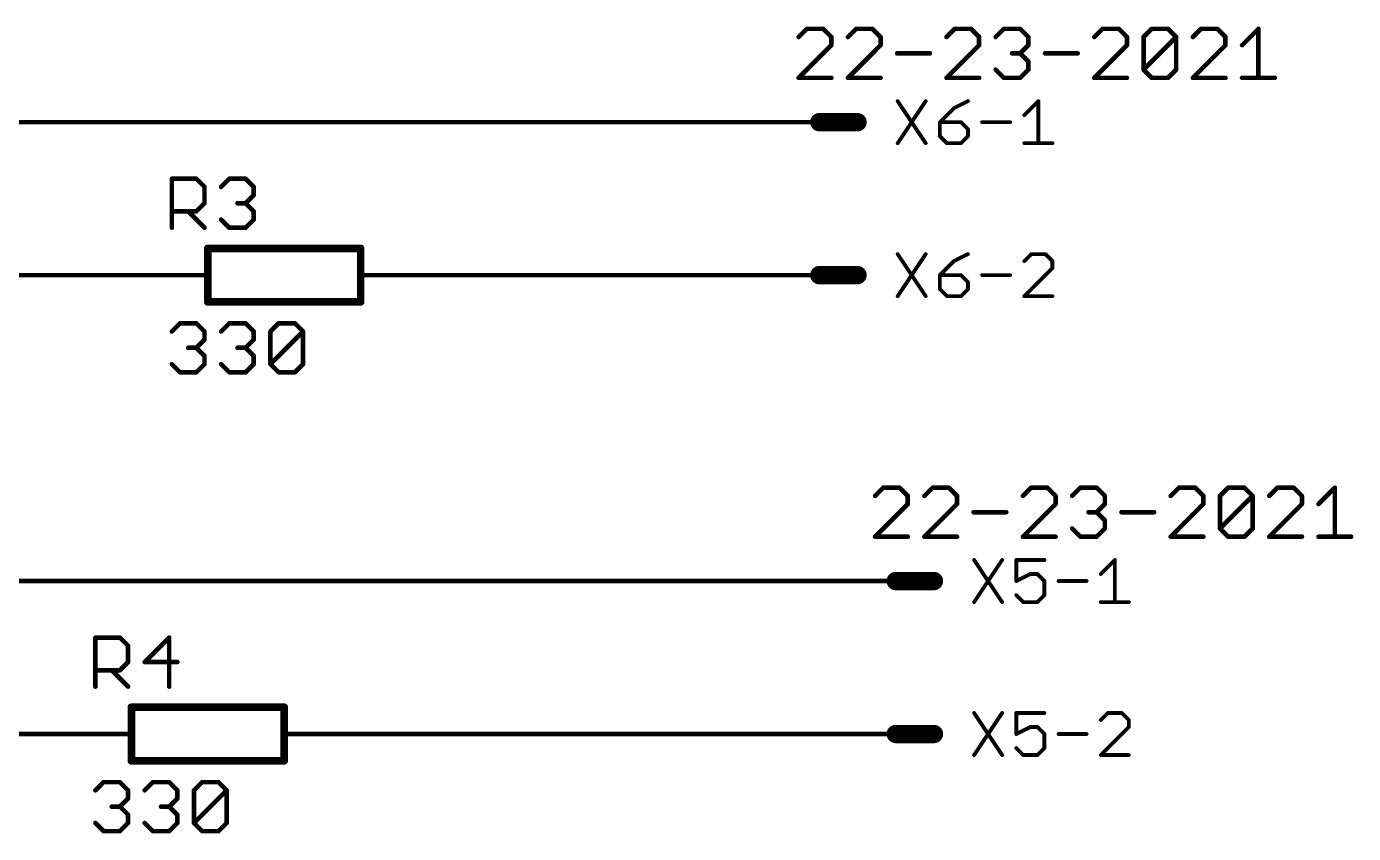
# Model space of a CAD drawing. Extents: x 38 to 196, y 11 to 104.
# Drawn here: x 151.46 to 195.55, y 75.44 to 102.24 of the extents above; entities that cross this region are included whole.
import ezdxf

# ---------------------------------------------------------------- set-up
doc = ezdxf.new("R2010")
doc.units = 0
for name, color, linetype in [('91', 94, 'CONTINUOUS'), ('94', 14, 'CONTINUOUS'), ('95', 250, 'CONTINUOUS'), ('96', 250, 'CONTINUOUS')]:
    doc.layers.add(name, color=color, linetype=linetype)

msp = doc.modelspace()

# ---------------------------------------------------------------- linework, layer by layer
at = {"layer": '91', "const_width": 0.1524}
for points in [[(149.86, 99.06), (175.26, 99.06)], [(149.86, 93.98), (154.94, 93.98)], [(165.1, 93.98), (175.26, 93.98)], [(149.86, 83.82), (177.8, 83.82)], [(149.86, 78.74), (152.4, 78.74)], [(162.56, 78.74), (177.8, 78.74)]]:
    msp.add_lwpolyline(points, dxfattribs=at)
at = {"layer": '91', "const_width": 0.0762}
for points in [[(175.26, 99.0219, 1), (175.26, 99.0981)], [(154.94, 93.9419, 1), (154.94, 94.0181)], [(165.1, 94.0181, 1), (165.1, 93.9419)], [(175.26, 93.9419, 1), (175.26, 94.0181)], [(177.8, 83.7819, 1), (177.8, 83.8581)], [(152.4, 78.7019, 1), (152.4, 78.7781)], [(162.56, 78.7781, 1), (162.56, 78.7019)], [(177.8, 78.7019, 1), (177.8, 78.7781)]]:
    msp.add_lwpolyline(points, format="xyb", dxfattribs=at)
at = {"layer": '94'}
for points, const_width in [([(179.07, 99.06), (177.8, 99.06)], 0.6096), ([(175.26, 99.06), (177.8, 99.06)], 0.1524), ([(162.56, 94.869), (157.48, 94.869)], 0.254), ([(157.48, 93.091), (157.48, 94.869)], 0.254), ([(162.56, 93.091), (162.56, 94.869)], 0.254), ([(154.94, 93.98), (157.48, 93.98)], 0.1524), ([(165.1, 93.98), (162.56, 93.98)], 0.1524), ([(175.26, 93.98), (177.8, 93.98)], 0.1524), ([(179.07, 93.98), (177.8, 93.98)], 0.6096), ([(157.48, 93.091), (162.56, 93.091)], 0.254), ([(177.8, 83.82), (180.34, 83.82)], 0.1524), ([(181.61, 83.82), (180.34, 83.82)], 0.6096), ([(160.02, 79.629), (154.94, 79.629)], 0.254), ([(154.94, 77.851), (154.94, 79.629)], 0.254), ([(160.02, 77.851), (160.02, 79.629)], 0.254), ([(181.61, 78.74), (180.34, 78.74)], 0.6096), ([(152.4, 78.74), (154.94, 78.74)], 0.1524), ([(162.56, 78.74), (160.02, 78.74)], 0.1524), ([(177.8, 78.74), (180.34, 78.74)], 0.1524), ([(154.94, 77.851), (160.02, 77.851)], 0.254)]:
    msp.add_lwpolyline(points, dxfattribs=dict(at, const_width=const_width))
for points, const_width in [([(177.8, 99.2124, 1), (177.8, 98.9076)], 0.3048), ([(179.07, 98.9076, 1), (179.07, 99.2124)], 0.3048), ([(175.26, 99.0981, 1), (175.26, 99.0219)], 0.0762), ([(177.8, 99.0219, 1), (177.8, 99.0981)], 0.0762), ([(157.48, 94.9325, 1), (157.48, 94.8055)], 0.127), ([(157.5435, 94.869, 1), (157.4165, 94.869)], 0.127), ([(162.6235, 94.869, 1), (162.4965, 94.869)], 0.127), ([(162.56, 94.8055, 1), (162.56, 94.9325)], 0.127), ([(154.94, 94.0181, 1), (154.94, 93.9419)], 0.0762), ([(157.48, 93.9419, 1), (157.48, 94.0181)], 0.0762), ([(162.56, 94.0181, 1), (162.56, 93.9419)], 0.0762), ([(165.1, 93.9419, 1), (165.1, 94.0181)], 0.0762), ([(175.26, 94.0181, 1), (175.26, 93.9419)], 0.0762), ([(177.8, 94.1324, 1), (177.8, 93.8276)], 0.3048), ([(177.8, 93.9419, 1), (177.8, 94.0181)], 0.0762), ([(179.07, 93.8276, 1), (179.07, 94.1324)], 0.3048), ([(157.48, 93.1545, 1), (157.48, 93.0275)], 0.127), ([(157.4165, 93.091, 1), (157.5435, 93.091)], 0.127), ([(162.4965, 93.091, 1), (162.6235, 93.091)], 0.127), ([(162.56, 93.0275, 1), (162.56, 93.1545)], 0.127), ([(177.8, 83.8581, 1), (177.8, 83.7819)], 0.0762), ([(180.34, 83.9724, 1), (180.34, 83.6676)], 0.3048), ([(180.34, 83.7819, 1), (180.34, 83.8581)], 0.0762), ([(181.61, 83.6676, 1), (181.61, 83.9724)], 0.3048), ([(154.94, 79.6925, 1), (154.94, 79.5655)], 0.127), ([(155.0035, 79.629, 1), (154.8765, 79.629)], 0.127), ([(160.0835, 79.629, 1), (159.9565, 79.629)], 0.127), ([(160.02, 79.5655, 1), (160.02, 79.6925)], 0.127), ([(180.34, 78.8924, 1), (180.34, 78.5876)], 0.3048), ([(181.61, 78.5876, 1), (181.61, 78.8924)], 0.3048), ([(152.4, 78.7781, 1), (152.4, 78.7019)], 0.0762), ([(154.94, 78.7019, 1), (154.94, 78.7781)], 0.0762), ([(160.02, 78.7781, 1), (160.02, 78.7019)], 0.0762), ([(162.56, 78.7019, 1), (162.56, 78.7781)], 0.0762), ([(177.8, 78.7781, 1), (177.8, 78.7019)], 0.0762), ([(180.34, 78.7019, 1), (180.34, 78.7781)], 0.0762), ([(154.94, 77.9145, 1), (154.94, 77.7875)], 0.127), ([(154.8765, 77.851, 1), (155.0035, 77.851)], 0.127), ([(159.9565, 77.851, 1), (160.0835, 77.851)], 0.127), ([(160.02, 77.7875, 1), (160.02, 77.9145)], 0.127)]:
    msp.add_lwpolyline(points, format="xyb", dxfattribs=dict(at, const_width=const_width))
at = {"layer": '95'}
for points, const_width in [([(180.4035, 99.7597), (181.3356, 98.3615)], 0.127), ([(181.3356, 99.7597), (180.4035, 98.3615)], 0.127), ([(182.7389, 99.7597), (182.2728, 99.5267)], 0.127), ([(184.6133, 99.2936), (185.0794, 99.7597)], 0.127), ([(185.0794, 99.7597), (185.0794, 98.3615)], 0.127), ([(182.2728, 99.5267), (181.8068, 99.0606)], 0.127), ([(181.8068, 99.0606), (181.8068, 98.5945)], 0.127), ([(182.5059, 99.0606), (181.8068, 99.0606)], 0.127), ([(182.7389, 98.8276), (182.5059, 99.0606)], 0.127), ([(182.7389, 98.5945), (182.7389, 98.8276)], 0.127), ([(183.2101, 99.0606), (184.1422, 99.0606)], 0.127), ([(181.8068, 98.5945), (182.0398, 98.3615)], 0.127), ([(182.0398, 98.3615), (182.5059, 98.3615)], 0.127), ([(182.5059, 98.3615), (182.7389, 98.5945)], 0.127), ([(184.6133, 98.3615), (185.5455, 98.3615)], 0.127), ([(156.2862, 95.5548), (156.2862, 97.1818)], 0.1524), ([(156.2862, 97.1818), (157.0997, 97.1818)], 0.1524), ([(157.0997, 97.1818), (157.3709, 96.9106)], 0.1524), ([(157.9234, 96.9106), (158.1945, 97.1818)], 0.1524), ([(158.1945, 97.1818), (158.7369, 97.1818)], 0.1524), ([(158.7369, 97.1818), (159.008, 96.9106)], 0.1524), ([(157.3709, 96.9106), (157.3709, 96.3683)], 0.1524), ([(159.008, 96.6395), (158.7369, 96.3683)], 0.1524), ([(159.008, 96.9106), (159.008, 96.6395)], 0.1524), ([(157.0997, 96.0971), (156.2862, 96.0971)], 0.1524), ([(156.8285, 96.0971), (157.3709, 95.5548)], 0.1524), ([(157.3709, 96.3683), (157.0997, 96.0971)], 0.1524), ([(158.7369, 96.3683), (158.4657, 96.3683)], 0.1524), ([(158.7369, 96.3683), (159.008, 96.0971)], 0.1524), ([(159.008, 96.0971), (159.008, 95.826)], 0.1524), ([(158.1945, 95.5548), (157.9234, 95.826)], 0.1524), ([(159.008, 95.826), (158.7369, 95.5548)], 0.1524), ([(158.7369, 95.5548), (158.1945, 95.5548)], 0.1524), ([(180.4035, 94.6797), (181.3356, 93.2815)], 0.127), ([(181.3356, 94.6797), (180.4035, 93.2815)], 0.127), ([(182.2728, 94.4467), (181.8068, 93.9806)], 0.127), ([(182.7389, 94.6797), (182.2728, 94.4467)], 0.127), ([(184.8464, 94.6797), (184.6133, 94.4467)], 0.127), ([(185.3124, 94.6797), (184.8464, 94.6797)], 0.127), ([(185.5455, 94.4467), (185.3124, 94.6797)], 0.127), ([(185.5455, 94.2136), (185.5455, 94.4467)], 0.127), ([(181.8068, 93.9806), (181.8068, 93.5145)], 0.127), ([(182.5059, 93.9806), (181.8068, 93.9806)], 0.127), ([(182.7389, 93.7476), (182.5059, 93.9806)], 0.127), ([(183.2101, 93.9806), (184.1422, 93.9806)], 0.127), ([(184.6133, 93.2815), (185.5455, 94.2136)], 0.127), ([(181.8068, 93.5145), (182.0398, 93.2815)], 0.127), ([(182.5059, 93.2815), (182.7389, 93.5145)], 0.127), ([(182.7389, 93.5145), (182.7389, 93.7476)], 0.127), ([(182.0398, 93.2815), (182.5059, 93.2815)], 0.127), ([(185.5455, 93.2815), (184.6133, 93.2815)], 0.127), ([(182.9435, 84.5197), (183.8756, 83.1215)], 0.127), ([(183.8756, 84.5197), (182.9435, 83.1215)], 0.127), ([(185.2789, 84.5197), (184.3468, 84.5197)], 0.127), ([(184.3468, 84.5197), (184.3468, 83.8206)], 0.127), ([(187.1533, 84.0536), (187.6194, 84.5197)], 0.127), ([(187.6194, 84.5197), (187.6194, 83.1215)], 0.127), ([(184.3468, 83.8206), (184.8128, 84.0536)], 0.127), ([(184.8128, 84.0536), (185.0459, 84.0536)], 0.127), ([(185.0459, 84.0536), (185.2789, 83.8206)], 0.127), ([(185.2789, 83.8206), (185.2789, 83.3545)], 0.127), ([(185.7501, 83.8206), (186.6822, 83.8206)], 0.127), ([(184.5798, 83.1215), (184.3468, 83.3545)], 0.127), ([(185.2789, 83.3545), (185.0459, 83.1215)], 0.127), ([(185.0459, 83.1215), (184.5798, 83.1215)], 0.127), ([(187.1533, 83.1215), (188.0855, 83.1215)], 0.127), ([(153.7462, 80.3148), (153.7462, 81.9418)], 0.1524), ([(153.7462, 81.9418), (154.5597, 81.9418)], 0.1524), ([(154.5597, 81.9418), (154.8309, 81.6706)], 0.1524), ([(156.1969, 81.9418), (155.3834, 81.1283)], 0.1524), ([(156.1969, 80.3148), (156.1969, 81.9418)], 0.1524), ([(154.8309, 81.6706), (154.8309, 81.1283)], 0.1524), ([(154.8309, 81.1283), (154.5597, 80.8571)], 0.1524), ([(155.3834, 81.1283), (156.468, 81.1283)], 0.1524), ([(154.5597, 80.8571), (153.7462, 80.8571)], 0.1524), ([(154.2885, 80.8571), (154.8309, 80.3148)], 0.1524), ([(182.9435, 79.4397), (183.8756, 78.0415)], 0.127), ([(183.8756, 79.4397), (182.9435, 78.0415)], 0.127), ([(185.2789, 79.4397), (184.3468, 79.4397)], 0.127), ([(184.3468, 79.4397), (184.3468, 78.7406)], 0.127), ([(187.3864, 79.4397), (187.1533, 79.2067)], 0.127), ([(187.8524, 79.4397), (187.3864, 79.4397)], 0.127), ([(188.0855, 79.2067), (187.8524, 79.4397)], 0.127), ([(184.3468, 78.7406), (184.8128, 78.9736)], 0.127), ([(184.8128, 78.9736), (185.0459, 78.9736)], 0.127), ([(185.0459, 78.9736), (185.2789, 78.7406)], 0.127), ([(187.1533, 78.0415), (188.0855, 78.9736)], 0.127), ([(188.0855, 78.9736), (188.0855, 79.2067)], 0.127), ([(185.2789, 78.7406), (185.2789, 78.2745)], 0.127), ([(185.7501, 78.7406), (186.6822, 78.7406)], 0.127), ([(184.5798, 78.0415), (184.3468, 78.2745)], 0.127), ([(185.0459, 78.0415), (184.5798, 78.0415)], 0.127), ([(185.2789, 78.2745), (185.0459, 78.0415)], 0.127), ([(188.0855, 78.0415), (187.1533, 78.0415)], 0.127)]:
    msp.add_lwpolyline(points, dxfattribs=dict(at, const_width=const_width))
for points, const_width in [([(180.4299, 99.7773, 1), (180.3771, 99.7421)], 0.0635), ([(181.362, 99.7421, 1), (181.3092, 99.7773)], 0.0635), ([(182.7531, 99.7313, 1), (182.7247, 99.7881)], 0.0635), ([(185.1111, 99.7597, 1), (185.0476, 99.7597)], 0.0635), ([(185.1018, 99.7372, 1), (185.0569, 99.7821)], 0.0635), ([(182.2586, 99.5551, 1), (182.287, 99.4983)], 0.0635), ([(182.2953, 99.5042, 1), (182.2504, 99.5491)], 0.0635), ([(184.5909, 99.3161, 1), (184.6358, 99.2712)], 0.0635), ([(181.8385, 99.0606, 1), (181.775, 99.0606)], 0.0635), ([(181.8068, 99.0923, 1), (181.8068, 99.0288)], 0.0635), ([(181.7843, 99.083, 1), (181.8292, 99.0381)], 0.0635), ([(182.5283, 99.083, 1), (182.4834, 99.0381)], 0.0635), ([(182.5059, 99.0288, 1), (182.5059, 99.0923)], 0.0635), ([(182.7707, 98.8276, 1), (182.7072, 98.8276)], 0.0635), ([(182.7165, 98.8051, 1), (182.7614, 98.85)], 0.0635), ([(183.2101, 99.0923, 1), (183.2101, 99.0288)], 0.0635), ([(184.1422, 99.0288, 1), (184.1422, 99.0923)], 0.0635), ([(180.3771, 98.3791, 1), (180.4299, 98.3439)], 0.0635), ([(181.3092, 98.3439, 1), (181.362, 98.3791)], 0.0635), ([(181.8292, 98.617, 1), (181.7843, 98.5721)], 0.0635), ([(181.775, 98.5945, 1), (181.8385, 98.5945)], 0.0635), ([(182.0398, 98.3933, 1), (182.0398, 98.3298)], 0.0635), ([(182.0174, 98.339, 1), (182.0623, 98.384)], 0.0635), ([(182.4834, 98.384, 1), (182.5283, 98.339)], 0.0635), ([(182.5059, 98.3298, 1), (182.5059, 98.3933)], 0.0635), ([(182.7072, 98.5945, 1), (182.7707, 98.5945)], 0.0635), ([(182.7614, 98.5721, 1), (182.7165, 98.617)], 0.0635), ([(184.6133, 98.3933, 1), (184.6133, 98.3298)], 0.0635), ([(185.0476, 98.3615, 1), (185.1111, 98.3615)], 0.0635), ([(185.5455, 98.3298, 1), (185.5455, 98.3933)], 0.0635), ([(156.3243, 97.1818, 1), (156.2481, 97.1818)], 0.0762), ([(156.2862, 97.2199, 1), (156.2862, 97.1437)], 0.0762), ([(157.1266, 97.2087, 1), (157.0728, 97.1548)], 0.0762), ([(157.0997, 97.1437, 1), (157.0997, 97.2199)], 0.0762), ([(158.1945, 97.2199, 1), (158.1945, 97.1437)], 0.0762), ([(158.2215, 97.1548, 1), (158.1676, 97.2087)], 0.0762), ([(158.7638, 97.2087, 1), (158.7099, 97.1548)], 0.0762), ([(158.7369, 97.1437, 1), (158.7369, 97.2199)], 0.0762), ([(157.409, 96.9106, 1), (157.3328, 96.9106)], 0.0762), ([(157.3439, 96.8837, 1), (157.3978, 96.9376)], 0.0762), ([(157.8964, 96.9376, 1), (157.9503, 96.8837)], 0.0762), ([(159.0461, 96.9106, 1), (158.9699, 96.9106)], 0.0762), ([(158.9699, 96.6395, 1), (159.0461, 96.6395)], 0.0762), ([(158.9811, 96.8837, 1), (159.035, 96.9376)], 0.0762), ([(159.035, 96.6125, 1), (158.9811, 96.6664)], 0.0762), ([(156.2862, 96.1352, 1), (156.2862, 96.059)], 0.0762), ([(156.8555, 96.1241, 1), (156.8016, 96.0702)], 0.0762), ([(157.0728, 96.1241, 1), (157.1266, 96.0702)], 0.0762), ([(157.0997, 96.059, 1), (157.0997, 96.1352)], 0.0762), ([(157.3328, 96.3683, 1), (157.409, 96.3683)], 0.0762), ([(157.3978, 96.3414, 1), (157.3439, 96.3952)], 0.0762), ([(158.4657, 96.4064, 1), (158.4657, 96.3302)], 0.0762), ([(158.7638, 96.3952, 1), (158.7099, 96.3414)], 0.0762), ([(158.7099, 96.3952, 1), (158.7638, 96.3414)], 0.0762), ([(158.7369, 96.3302, 1), (158.7369, 96.4064)], 0.0762), ([(159.0461, 96.0971, 1), (158.9699, 96.0971)], 0.0762), ([(158.9811, 96.0702, 1), (159.035, 96.1241)], 0.0762), ([(157.9503, 95.8529, 1), (157.8964, 95.799)], 0.0762), ([(158.9699, 95.826, 1), (159.0461, 95.826)], 0.0762), ([(159.035, 95.799, 1), (158.9811, 95.8529)], 0.0762), ([(156.2481, 95.5548, 1), (156.3243, 95.5548)], 0.0762), ([(157.3439, 95.5279, 1), (157.3978, 95.5817)], 0.0762), ([(158.1945, 95.5929, 1), (158.1945, 95.5167)], 0.0762), ([(158.1676, 95.5279, 1), (158.2215, 95.5817)], 0.0762), ([(158.7099, 95.5817, 1), (158.7638, 95.5279)], 0.0762), ([(158.7369, 95.5167, 1), (158.7369, 95.5929)], 0.0762), ([(180.4299, 94.6973, 1), (180.3771, 94.6621)], 0.0635), ([(181.362, 94.6621, 1), (181.3092, 94.6973)], 0.0635), ([(182.2586, 94.4751, 1), (182.287, 94.4183)], 0.0635), ([(182.2953, 94.4242, 1), (182.2504, 94.4691)], 0.0635), ([(182.7531, 94.6513, 1), (182.7247, 94.7081)], 0.0635), ([(184.5909, 94.4691, 1), (184.6358, 94.4242)], 0.0635), ([(184.8464, 94.7114, 1), (184.8464, 94.6479)], 0.0635), ([(184.8688, 94.6572, 1), (184.8239, 94.7021)], 0.0635), ([(185.3349, 94.7021, 1), (185.29, 94.6572)], 0.0635), ([(185.3124, 94.6479, 1), (185.3124, 94.7114)], 0.0635), ([(185.5772, 94.4467, 1), (185.5137, 94.4467)], 0.0635), ([(185.523, 94.4242, 1), (185.5679, 94.4691)], 0.0635), ([(181.8385, 93.9806, 1), (181.775, 93.9806)], 0.0635), ([(181.8068, 94.0123, 1), (181.8068, 93.9488)], 0.0635), ([(181.7843, 94.003, 1), (181.8292, 93.9581)], 0.0635), ([(182.5283, 94.003, 1), (182.4834, 93.9581)], 0.0635), ([(182.5059, 93.9488, 1), (182.5059, 94.0123)], 0.0635), ([(183.2101, 94.0123, 1), (183.2101, 93.9488)], 0.0635), ([(184.1422, 93.9488, 1), (184.1422, 94.0123)], 0.0635), ([(185.5137, 94.2136, 1), (185.5772, 94.2136)], 0.0635), ([(185.5679, 94.1912, 1), (185.523, 94.2361)], 0.0635), ([(181.8292, 93.537, 1), (181.7843, 93.4921)], 0.0635), ([(181.775, 93.5145, 1), (181.8385, 93.5145)], 0.0635), ([(182.7707, 93.7476, 1), (182.7072, 93.7476)], 0.0635), ([(182.7072, 93.5145, 1), (182.7707, 93.5145)], 0.0635), ([(182.7165, 93.7251, 1), (182.7614, 93.77)], 0.0635), ([(182.7614, 93.4921, 1), (182.7165, 93.537)], 0.0635), ([(180.3771, 93.2991, 1), (180.4299, 93.2639)], 0.0635), ([(181.3092, 93.2639, 1), (181.362, 93.2991)], 0.0635), ([(182.0398, 93.3133, 1), (182.0398, 93.2498)], 0.0635), ([(182.0174, 93.259, 1), (182.0623, 93.304)], 0.0635), ([(182.4834, 93.304, 1), (182.5283, 93.259)], 0.0635), ([(182.5059, 93.2498, 1), (182.5059, 93.3133)], 0.0635), ([(184.6133, 93.3133, 1), (184.6133, 93.2498)], 0.0635), ([(184.5909, 93.304, 1), (184.6358, 93.259)], 0.0635), ([(185.5455, 93.2498, 1), (185.5455, 93.3133)], 0.0635), ([(182.9699, 84.5373, 1), (182.9171, 84.5021)], 0.0635), ([(183.902, 84.5021, 1), (183.8492, 84.5373)], 0.0635), ([(184.3468, 84.5514, 1), (184.3468, 84.4879)], 0.0635), ([(184.3785, 84.5197, 1), (184.315, 84.5197)], 0.0635), ([(185.2789, 84.4879, 1), (185.2789, 84.5514)], 0.0635), ([(187.6511, 84.5197, 1), (187.5876, 84.5197)], 0.0635), ([(187.6418, 84.4972, 1), (187.5969, 84.5421)], 0.0635), ([(184.3326, 83.849, 1), (184.361, 83.7922)], 0.0635), ([(184.315, 83.8206, 1), (184.3785, 83.8206)], 0.0635), ([(184.8128, 84.0854, 1), (184.8128, 84.0219)], 0.0635), ([(184.827, 84.0252, 1), (184.7986, 84.082)], 0.0635), ([(185.0683, 84.0761, 1), (185.0234, 84.0312)], 0.0635), ([(185.0459, 84.0219, 1), (185.0459, 84.0854)], 0.0635), ([(185.3107, 83.8206, 1), (185.2472, 83.8206)], 0.0635), ([(185.2565, 83.7981, 1), (185.3014, 83.843)], 0.0635), ([(185.7501, 83.8523, 1), (185.7501, 83.7888)], 0.0635), ([(186.6822, 83.7888, 1), (186.6822, 83.8523)], 0.0635), ([(187.1309, 84.0761, 1), (187.1758, 84.0312)], 0.0635), ([(184.3692, 83.377, 1), (184.3243, 83.3321)], 0.0635), ([(185.2472, 83.3545, 1), (185.3107, 83.3545)], 0.0635), ([(185.3014, 83.3321, 1), (185.2565, 83.377)], 0.0635), ([(182.9171, 83.1391, 1), (182.9699, 83.1039)], 0.0635), ([(183.8492, 83.1039, 1), (183.902, 83.1391)], 0.0635), ([(184.5798, 83.1532, 1), (184.5798, 83.0897)], 0.0635), ([(184.5574, 83.099, 1), (184.6023, 83.144)], 0.0635), ([(185.0234, 83.144, 1), (185.0683, 83.099)], 0.0635), ([(185.0459, 83.0897, 1), (185.0459, 83.1532)], 0.0635), ([(187.1533, 83.1532, 1), (187.1533, 83.0897)], 0.0635), ([(187.5876, 83.1215, 1), (187.6511, 83.1215)], 0.0635), ([(188.0855, 83.0897, 1), (188.0855, 83.1532)], 0.0635), ([(153.7843, 81.9418, 1), (153.7081, 81.9418)], 0.0762), ([(153.7462, 81.9799, 1), (153.7462, 81.9037)], 0.0762), ([(154.5866, 81.9687, 1), (154.5328, 81.9148)], 0.0762), ([(154.5597, 81.9037, 1), (154.5597, 81.9799)], 0.0762), ([(156.2349, 81.9418, 1), (156.1588, 81.9418)], 0.0762), ([(156.2238, 81.9148, 1), (156.1699, 81.9687)], 0.0762), ([(154.869, 81.6706, 1), (154.7928, 81.6706)], 0.0762), ([(154.8039, 81.6437, 1), (154.8578, 81.6976)], 0.0762), ([(154.7928, 81.1283, 1), (154.869, 81.1283)], 0.0762), ([(154.8578, 81.1014, 1), (154.8039, 81.1552)], 0.0762), ([(155.3834, 81.1664, 1), (155.3834, 81.0902)], 0.0762), ([(155.3564, 81.1552, 1), (155.4103, 81.1014)], 0.0762), ([(156.468, 81.0902, 1), (156.468, 81.1664)], 0.0762), ([(153.7462, 80.8952, 1), (153.7462, 80.819)], 0.0762), ([(154.3155, 80.8841, 1), (154.2616, 80.8302)], 0.0762), ([(154.5328, 80.8841, 1), (154.5866, 80.8302)], 0.0762), ([(154.5597, 80.819, 1), (154.5597, 80.8952)], 0.0762), ([(153.7081, 80.3148, 1), (153.7843, 80.3148)], 0.0762), ([(154.8039, 80.2879, 1), (154.8578, 80.3417)], 0.0762), ([(156.1588, 80.3148, 1), (156.2349, 80.3148)], 0.0762), ([(182.9699, 79.4573, 1), (182.9171, 79.4221)], 0.0635), ([(183.902, 79.4221, 1), (183.8492, 79.4573)], 0.0635), ([(184.3468, 79.4714, 1), (184.3468, 79.4079)], 0.0635), ([(184.3785, 79.4397, 1), (184.315, 79.4397)], 0.0635), ([(185.2789, 79.4079, 1), (185.2789, 79.4714)], 0.0635), ([(187.3864, 79.4714, 1), (187.3864, 79.4079)], 0.0635), ([(187.4088, 79.4172, 1), (187.3639, 79.4621)], 0.0635), ([(187.8749, 79.4621, 1), (187.83, 79.4172)], 0.0635), ([(187.8524, 79.4079, 1), (187.8524, 79.4714)], 0.0635), ([(184.8128, 79.0054, 1), (184.8128, 78.9419)], 0.0635), ([(184.827, 78.9452, 1), (184.7986, 79.002)], 0.0635), ([(185.0683, 78.9961, 1), (185.0234, 78.9512)], 0.0635), ([(185.0459, 78.9419, 1), (185.0459, 79.0054)], 0.0635), ([(187.1309, 79.2291, 1), (187.1758, 79.1842)], 0.0635), ([(188.1172, 79.2067, 1), (188.0537, 79.2067)], 0.0635), ([(188.0537, 78.9736, 1), (188.1172, 78.9736)], 0.0635), ([(188.063, 79.1842, 1), (188.1079, 79.2291)], 0.0635), ([(188.1079, 78.9512, 1), (188.063, 78.9961)], 0.0635), ([(184.3326, 78.769, 1), (184.361, 78.7122)], 0.0635), ([(184.315, 78.7406, 1), (184.3785, 78.7406)], 0.0635), ([(185.3107, 78.7406, 1), (185.2472, 78.7406)], 0.0635), ([(185.2565, 78.7181, 1), (185.3014, 78.763)], 0.0635), ([(185.7501, 78.7723, 1), (185.7501, 78.7088)], 0.0635), ([(186.6822, 78.7088, 1), (186.6822, 78.7723)], 0.0635), ([(182.9171, 78.0591, 1), (182.9699, 78.0239)], 0.0635), ([(183.8492, 78.0239, 1), (183.902, 78.0591)], 0.0635), ([(184.3692, 78.297, 1), (184.3243, 78.2521)], 0.0635), ([(184.5798, 78.0733, 1), (184.5798, 78.0097)], 0.0635), ([(184.5574, 78.019, 1), (184.6023, 78.064)], 0.0635), ([(185.0234, 78.064, 1), (185.0683, 78.019)], 0.0635), ([(185.0459, 78.0097, 1), (185.0459, 78.0733)], 0.0635), ([(185.2472, 78.2745, 1), (185.3107, 78.2745)], 0.0635), ([(185.3014, 78.2521, 1), (185.2565, 78.297)], 0.0635), ([(187.1533, 78.0733, 1), (187.1533, 78.0097)], 0.0635), ([(187.1309, 78.064, 1), (187.1758, 78.019)], 0.0635), ([(188.0855, 78.0097, 1), (188.0855, 78.0733)], 0.0635)]:
    msp.add_lwpolyline(points, format="xyb", dxfattribs=dict(at, const_width=const_width))
at = {"layer": '96', "const_width": 0.1524}
for points in [[(177.3854, 102.1602), (177.1142, 101.889)], [(177.9277, 102.1602), (177.3854, 102.1602)], [(178.1989, 101.889), (177.9277, 102.1602)], [(178.1989, 101.6179), (178.1989, 101.889)], [(179.0225, 102.1602), (178.7514, 101.889)], [(179.5649, 102.1602), (179.0225, 102.1602)], [(179.836, 101.889), (179.5649, 102.1602)], [(179.836, 101.6179), (179.836, 101.889)], [(182.2968, 102.1602), (182.0257, 101.889)], [(182.8392, 102.1602), (182.2968, 102.1602)], [(183.1103, 101.889), (182.8392, 102.1602)], [(183.1103, 101.6179), (183.1103, 101.889)], [(183.6628, 101.889), (183.934, 102.1602)], [(183.934, 102.1602), (184.4763, 102.1602)], [(184.4763, 102.1602), (184.7475, 101.889)], [(184.7475, 101.889), (184.7475, 101.6179)], [(187.2083, 102.1602), (186.9371, 101.889)], [(187.7506, 102.1602), (187.2083, 102.1602)], [(188.0218, 101.889), (187.7506, 102.1602)], [(188.0218, 101.6179), (188.0218, 101.889)], [(188.5743, 101.889), (188.8455, 102.1602)], [(188.5743, 100.8044), (188.5743, 101.889)], [(188.5743, 100.8044), (189.659, 101.889)], [(188.8455, 102.1602), (189.3878, 102.1602)], [(189.3878, 102.1602), (189.659, 101.889)], [(189.659, 101.889), (189.659, 100.8044)], [(190.4826, 102.1602), (190.2115, 101.889)], [(191.0249, 102.1602), (190.4826, 102.1602)], [(191.2961, 101.889), (191.0249, 102.1602)], [(191.2961, 101.6179), (191.2961, 101.889)], [(191.8486, 101.6179), (192.3909, 102.1602)], [(192.3909, 102.1602), (192.3909, 100.5332)], [(177.1142, 100.5332), (178.1989, 101.6179)], [(178.7514, 100.5332), (179.836, 101.6179)], [(180.3885, 101.3467), (181.4732, 101.3467)], [(182.0257, 100.5332), (183.1103, 101.6179)], [(184.4763, 101.3467), (184.2052, 101.3467)], [(184.7475, 101.6179), (184.4763, 101.3467)], [(184.4763, 101.3467), (184.7475, 101.0755)], [(185.3, 101.3467), (186.3846, 101.3467)], [(186.9371, 100.5332), (188.0218, 101.6179)], [(190.2115, 100.5332), (191.2961, 101.6179)], [(184.7475, 101.0755), (184.7475, 100.8044)], [(178.1989, 100.5332), (177.1142, 100.5332)], [(179.836, 100.5332), (178.7514, 100.5332)], [(183.1103, 100.5332), (182.0257, 100.5332)], [(183.934, 100.5332), (183.6628, 100.8044)], [(184.4763, 100.5332), (183.934, 100.5332)], [(184.7475, 100.8044), (184.4763, 100.5332)], [(188.0218, 100.5332), (186.9371, 100.5332)], [(188.8455, 100.5332), (188.5743, 100.8044)], [(189.3878, 100.5332), (188.8455, 100.5332)], [(189.659, 100.8044), (189.3878, 100.5332)], [(191.2961, 100.5332), (190.2115, 100.5332)], [(191.8486, 100.5332), (192.9333, 100.5332)], [(156.2862, 92.11), (156.5574, 92.3812)], [(156.5574, 92.3812), (157.0997, 92.3812)], [(157.0997, 92.3812), (157.3709, 92.11)], [(157.3709, 92.11), (157.3709, 91.8389)], [(157.9234, 92.11), (158.1945, 92.3812)], [(158.1945, 92.3812), (158.7369, 92.3812)], [(158.7369, 92.3812), (159.008, 92.11)], [(159.008, 92.11), (159.008, 91.8389)], [(159.5605, 92.11), (159.8317, 92.3812)], [(159.5605, 91.0254), (159.5605, 92.11)], [(159.5605, 91.0254), (160.6452, 92.11)], [(159.8317, 92.3812), (160.374, 92.3812)], [(160.374, 92.3812), (160.6452, 92.11)], [(160.6452, 92.11), (160.6452, 91.0254)], [(157.3709, 91.8389), (157.0997, 91.5677)], [(159.008, 91.8389), (158.7369, 91.5677)], [(157.0997, 91.5677), (156.8285, 91.5677)], [(157.0997, 91.5677), (157.3709, 91.2965)], [(157.3709, 91.2965), (157.3709, 91.0254)], [(158.7369, 91.5677), (158.4657, 91.5677)], [(158.7369, 91.5677), (159.008, 91.2965)], [(159.008, 91.2965), (159.008, 91.0254)], [(156.5574, 90.7542), (156.2862, 91.0254)], [(157.3709, 91.0254), (157.0997, 90.7542)], [(158.1945, 90.7542), (157.9234, 91.0254)], [(159.008, 91.0254), (158.7369, 90.7542)], [(159.8317, 90.7542), (159.5605, 91.0254)], [(160.6452, 91.0254), (160.374, 90.7542)], [(157.0997, 90.7542), (156.5574, 90.7542)], [(158.7369, 90.7542), (158.1945, 90.7542)], [(160.374, 90.7542), (159.8317, 90.7542)], [(179.9254, 86.9202), (179.6542, 86.649)], [(180.4677, 86.9202), (179.9254, 86.9202)], [(180.7389, 86.649), (180.4677, 86.9202)], [(181.5625, 86.9202), (181.2914, 86.649)], [(182.1048, 86.9202), (181.5625, 86.9202)], [(182.376, 86.649), (182.1048, 86.9202)], [(184.8368, 86.9202), (184.5657, 86.649)], [(185.3792, 86.9202), (184.8368, 86.9202)], [(185.6503, 86.649), (185.3792, 86.9202)], [(186.2028, 86.649), (186.474, 86.9202)], [(186.474, 86.9202), (187.0163, 86.9202)], [(187.0163, 86.9202), (187.2875, 86.649)], [(189.7483, 86.9202), (189.4771, 86.649)], [(190.2906, 86.9202), (189.7483, 86.9202)], [(190.5618, 86.649), (190.2906, 86.9202)], [(191.1143, 86.649), (191.3855, 86.9202)], [(191.3855, 86.9202), (191.9278, 86.9202)], [(191.9278, 86.9202), (192.199, 86.649)], [(193.0226, 86.9202), (192.7515, 86.649)], [(193.5649, 86.9202), (193.0226, 86.9202)], [(193.8361, 86.649), (193.5649, 86.9202)], [(194.3886, 86.3779), (194.9309, 86.9202)], [(194.9309, 86.9202), (194.9309, 85.2932)], [(179.6542, 85.2932), (180.7389, 86.3779)], [(180.7389, 86.3779), (180.7389, 86.649)], [(181.2914, 85.2932), (182.376, 86.3779)], [(182.376, 86.3779), (182.376, 86.649)], [(184.5657, 85.2932), (185.6503, 86.3779)], [(185.6503, 86.3779), (185.6503, 86.649)], [(187.2875, 86.3779), (187.0163, 86.1067)], [(187.2875, 86.649), (187.2875, 86.3779)], [(189.4771, 85.2932), (190.5618, 86.3779)], [(190.5618, 86.3779), (190.5618, 86.649)], [(191.1143, 85.5644), (191.1143, 86.649)], [(191.1143, 85.5644), (192.199, 86.649)], [(192.199, 86.649), (192.199, 85.5644)], [(192.7515, 85.2932), (193.8361, 86.3779)], [(193.8361, 86.3779), (193.8361, 86.649)], [(182.9285, 86.1067), (184.0132, 86.1067)], [(187.0163, 86.1067), (186.7452, 86.1067)], [(187.0163, 86.1067), (187.2875, 85.8355)], [(187.84, 86.1067), (188.9246, 86.1067)], [(186.474, 85.2932), (186.2028, 85.5644)], [(187.2875, 85.5644), (187.0163, 85.2932)], [(187.2875, 85.8355), (187.2875, 85.5644)], [(191.3855, 85.2932), (191.1143, 85.5644)], [(192.199, 85.5644), (191.9278, 85.2932)], [(180.7389, 85.2932), (179.6542, 85.2932)], [(182.376, 85.2932), (181.2914, 85.2932)], [(185.6503, 85.2932), (184.5657, 85.2932)], [(187.0163, 85.2932), (186.474, 85.2932)], [(190.5618, 85.2932), (189.4771, 85.2932)], [(191.9278, 85.2932), (191.3855, 85.2932)], [(193.8361, 85.2932), (192.7515, 85.2932)], [(194.3886, 85.2932), (195.4733, 85.2932)], [(153.7462, 76.87), (154.0174, 77.1412)], [(154.0174, 77.1412), (154.5597, 77.1412)], [(154.5597, 77.1412), (154.8309, 76.87)], [(155.3834, 76.87), (155.6545, 77.1412)], [(155.6545, 77.1412), (156.1969, 77.1412)], [(156.1969, 77.1412), (156.468, 76.87)], [(157.0205, 76.87), (157.2917, 77.1412)], [(157.2917, 77.1412), (157.834, 77.1412)], [(157.834, 77.1412), (158.1052, 76.87)], [(154.8309, 76.87), (154.8309, 76.5989)], [(156.468, 76.87), (156.468, 76.5989)], [(157.0205, 75.7854), (157.0205, 76.87)], [(157.0205, 75.7854), (158.1052, 76.87)], [(158.1052, 76.87), (158.1052, 75.7854)], [(154.5597, 76.3277), (154.2885, 76.3277)], [(154.8309, 76.5989), (154.5597, 76.3277)], [(154.5597, 76.3277), (154.8309, 76.0565)], [(156.1969, 76.3277), (155.9257, 76.3277)], [(156.468, 76.5989), (156.1969, 76.3277)], [(156.1969, 76.3277), (156.468, 76.0565)], [(154.0174, 75.5142), (153.7462, 75.7854)], [(154.8309, 75.7854), (154.5597, 75.5142)], [(154.8309, 76.0565), (154.8309, 75.7854)], [(155.6545, 75.5142), (155.3834, 75.7854)], [(156.468, 75.7854), (156.1969, 75.5142)], [(156.468, 76.0565), (156.468, 75.7854)], [(157.2917, 75.5142), (157.0205, 75.7854)], [(158.1052, 75.7854), (157.834, 75.5142)], [(154.5597, 75.5142), (154.0174, 75.5142)], [(156.1969, 75.5142), (155.6545, 75.5142)], [(157.834, 75.5142), (157.2917, 75.5142)]]:
    msp.add_lwpolyline(points, dxfattribs=at)
at = {"layer": '96', "const_width": 0.0762}
for points in [[(177.0873, 101.916, 1), (177.1411, 101.8621)], [(177.3854, 102.1983, 1), (177.3854, 102.1221)], [(177.4123, 102.1332, 1), (177.3584, 102.1871)], [(177.9546, 102.1871, 1), (177.9008, 102.1332)], [(177.9277, 102.1221, 1), (177.9277, 102.1983)], [(178.237, 101.889, 1), (178.1608, 101.889)], [(178.1719, 101.8621, 1), (178.2258, 101.916)], [(178.7244, 101.916, 1), (178.7783, 101.8621)], [(179.0225, 102.1983, 1), (179.0225, 102.1221)], [(179.0495, 102.1332, 1), (178.9956, 102.1871)], [(179.5918, 102.1871, 1), (179.5379, 102.1332)], [(179.5649, 102.1221, 1), (179.5649, 102.1983)], [(179.8741, 101.889, 1), (179.7979, 101.889)], [(179.8091, 101.8621, 1), (179.863, 101.916)], [(181.9987, 101.916, 1), (182.0526, 101.8621)], [(182.2968, 102.1983, 1), (182.2968, 102.1221)], [(182.3238, 102.1332, 1), (182.2699, 102.1871)], [(182.8661, 102.1871, 1), (182.8122, 102.1332)], [(182.8392, 102.1221, 1), (182.8392, 102.1983)], [(183.1484, 101.889, 1), (183.0722, 101.889)], [(183.0834, 101.8621, 1), (183.1373, 101.916)], [(183.6359, 101.916, 1), (183.6898, 101.8621)], [(183.934, 102.1983, 1), (183.934, 102.1221)], [(183.9609, 102.1332, 1), (183.907, 102.1871)], [(184.5033, 102.1871, 1), (184.4494, 102.1332)], [(184.4763, 102.1221, 1), (184.4763, 102.1983)], [(184.7856, 101.889, 1), (184.7094, 101.889)], [(184.7205, 101.8621, 1), (184.7744, 101.916)], [(186.9102, 101.916, 1), (186.9641, 101.8621)], [(187.2083, 102.1983, 1), (187.2083, 102.1221)], [(187.2352, 102.1332, 1), (187.1814, 102.1871)], [(187.7776, 102.1871, 1), (187.7237, 102.1332)], [(187.7506, 102.1221, 1), (187.7506, 102.1983)], [(188.0599, 101.889, 1), (187.9837, 101.889)], [(187.9949, 101.8621, 1), (188.0487, 101.916)], [(188.6124, 101.889, 1), (188.5362, 101.889)], [(188.5474, 101.916, 1), (188.6012, 101.8621)], [(188.8455, 102.1983, 1), (188.8455, 102.1221)], [(188.8724, 102.1332, 1), (188.8185, 102.1871)], [(189.4147, 102.1871, 1), (189.3608, 102.1332)], [(189.3878, 102.1221, 1), (189.3878, 102.1983)], [(189.6971, 101.889, 1), (189.6209, 101.889)], [(189.6859, 101.8621, 1), (189.632, 101.916)], [(189.632, 101.8621, 1), (189.6859, 101.916)], [(190.1845, 101.916, 1), (190.2384, 101.8621)], [(190.4826, 102.1983, 1), (190.4826, 102.1221)], [(190.5096, 102.1332, 1), (190.4557, 102.1871)], [(191.0519, 102.1871, 1), (190.998, 102.1332)], [(191.0249, 102.1221, 1), (191.0249, 102.1983)], [(191.3342, 101.889, 1), (191.258, 101.889)], [(191.2692, 101.8621, 1), (191.323, 101.916)], [(192.429, 102.1602, 1), (192.3528, 102.1602)], [(192.4179, 102.1332, 1), (192.364, 102.1871)], [(178.1608, 101.6179, 1), (178.237, 101.6179)], [(178.2258, 101.5909, 1), (178.1719, 101.6448)], [(179.7979, 101.6179, 1), (179.8741, 101.6179)], [(179.863, 101.5909, 1), (179.8091, 101.6448)], [(180.3885, 101.3848, 1), (180.3885, 101.3086)], [(181.4732, 101.3086, 1), (181.4732, 101.3848)], [(183.0722, 101.6179, 1), (183.1484, 101.6179)], [(183.1373, 101.5909, 1), (183.0834, 101.6448)], [(184.2052, 101.3848, 1), (184.2052, 101.3086)], [(184.5033, 101.3736, 1), (184.4494, 101.3198)], [(184.4763, 101.3086, 1), (184.4763, 101.3848)], [(184.7094, 101.6179, 1), (184.7856, 101.6179)], [(184.7744, 101.5909, 1), (184.7205, 101.6448)], [(185.3, 101.3848, 1), (185.3, 101.3086)], [(186.3846, 101.3086, 1), (186.3846, 101.3848)], [(187.9837, 101.6179, 1), (188.0599, 101.6179)], [(188.0487, 101.5909, 1), (187.9949, 101.6448)], [(191.258, 101.6179, 1), (191.3342, 101.6179)], [(191.3231, 101.5909, 1), (191.2692, 101.6448)], [(191.8217, 101.6448, 1), (191.8755, 101.5909)], [(184.4494, 101.3736, 1), (184.5033, 101.3198)], [(184.7856, 101.0755, 1), (184.7094, 101.0755)], [(184.7205, 101.0486, 1), (184.7744, 101.1025)], [(177.1142, 100.5713, 1), (177.1142, 100.4951)], [(177.0873, 100.5601, 1), (177.1411, 100.5063)], [(178.1989, 100.4951, 1), (178.1989, 100.5713)], [(178.7514, 100.5713, 1), (178.7514, 100.4951)], [(178.7244, 100.5601, 1), (178.7783, 100.5063)], [(179.836, 100.4951, 1), (179.836, 100.5713)], [(182.0257, 100.5713, 1), (182.0257, 100.4951)], [(181.9987, 100.5601, 1), (182.0526, 100.5063)], [(183.1103, 100.4951, 1), (183.1103, 100.5713)], [(183.6898, 100.8313, 1), (183.6359, 100.7774)], [(183.934, 100.5713, 1), (183.934, 100.4951)], [(183.907, 100.5063, 1), (183.9609, 100.5601)], [(184.4494, 100.5601, 1), (184.5033, 100.5063)], [(184.4763, 100.4951, 1), (184.4763, 100.5713)], [(184.7094, 100.8044, 1), (184.7856, 100.8044)], [(184.7744, 100.7774, 1), (184.7205, 100.8313)], [(186.9371, 100.5713, 1), (186.9371, 100.4951)], [(186.9102, 100.5601, 1), (186.9641, 100.5063)], [(188.0218, 100.4951, 1), (188.0218, 100.5713)], [(188.6012, 100.8313, 1), (188.5474, 100.7774)], [(188.5474, 100.8313, 1), (188.6012, 100.7774)], [(188.5362, 100.8044, 1), (188.6124, 100.8044)], [(188.8455, 100.5713, 1), (188.8455, 100.4951)], [(188.8185, 100.5063, 1), (188.8724, 100.5601)], [(189.3608, 100.5601, 1), (189.4147, 100.5063)], [(189.3878, 100.4951, 1), (189.3878, 100.5713)], [(189.6209, 100.8044, 1), (189.6971, 100.8044)], [(189.6859, 100.7774, 1), (189.632, 100.8313)], [(190.2115, 100.5713, 1), (190.2115, 100.4951)], [(190.1845, 100.5601, 1), (190.2384, 100.5063)], [(191.2961, 100.4951, 1), (191.2961, 100.5713)], [(191.8486, 100.5713, 1), (191.8486, 100.4951)], [(192.3528, 100.5332, 1), (192.429, 100.5332)], [(192.9333, 100.4951, 1), (192.9333, 100.5713)], [(156.2593, 92.137, 1), (156.3131, 92.0831)], [(156.5574, 92.4193, 1), (156.5574, 92.3431)], [(156.5843, 92.3542, 1), (156.5304, 92.4081)], [(157.1266, 92.4081, 1), (157.0728, 92.3542)], [(157.0997, 92.3431, 1), (157.0997, 92.4193)], [(157.409, 92.11, 1), (157.3328, 92.11)], [(157.3439, 92.0831, 1), (157.3978, 92.137)], [(157.8964, 92.137, 1), (157.9503, 92.0831)], [(158.1945, 92.4193, 1), (158.1945, 92.3431)], [(158.2215, 92.3542, 1), (158.1676, 92.4081)], [(158.7638, 92.4081, 1), (158.7099, 92.3542)], [(158.7369, 92.3431, 1), (158.7369, 92.4193)], [(159.0461, 92.11, 1), (158.9699, 92.11)], [(158.9811, 92.0831, 1), (159.035, 92.137)], [(159.5986, 92.11, 1), (159.5224, 92.11)], [(159.5336, 92.137, 1), (159.5875, 92.0831)], [(159.8317, 92.4193, 1), (159.8317, 92.3431)], [(159.8586, 92.3542, 1), (159.8047, 92.4081)], [(160.4009, 92.4081, 1), (160.3471, 92.3542)], [(160.374, 92.3431, 1), (160.374, 92.4193)], [(160.6833, 92.11, 1), (160.6071, 92.11)], [(160.6721, 92.0831, 1), (160.6182, 92.137)], [(160.6182, 92.0831, 1), (160.6721, 92.137)], [(157.3328, 91.8389, 1), (157.409, 91.8389)], [(157.3978, 91.8119, 1), (157.3439, 91.8658)], [(158.9699, 91.8389, 1), (159.0461, 91.8389)], [(159.035, 91.8119, 1), (158.9811, 91.8658)], [(156.8285, 91.6058, 1), (156.8285, 91.5296)], [(157.1266, 91.5946, 1), (157.0728, 91.5408)], [(157.0728, 91.5946, 1), (157.1266, 91.5408)], [(157.0997, 91.5296, 1), (157.0997, 91.6058)], [(157.409, 91.2965, 1), (157.3328, 91.2965)], [(157.3439, 91.2696, 1), (157.3978, 91.3235)], [(158.4657, 91.6058, 1), (158.4657, 91.5296)], [(158.7638, 91.5946, 1), (158.7099, 91.5408)], [(158.7099, 91.5946, 1), (158.7638, 91.5408)], [(158.7369, 91.5296, 1), (158.7369, 91.6058)], [(159.0461, 91.2965, 1), (158.9699, 91.2965)], [(158.9811, 91.2696, 1), (159.035, 91.3235)], [(156.3131, 91.0523, 1), (156.2593, 90.9984)], [(157.3328, 91.0254, 1), (157.409, 91.0254)], [(157.3978, 90.9984, 1), (157.3439, 91.0523)], [(157.9503, 91.0523, 1), (157.8964, 90.9984)], [(158.9699, 91.0254, 1), (159.0461, 91.0254)], [(159.035, 90.9984, 1), (158.9811, 91.0523)], [(159.5875, 91.0523, 1), (159.5336, 90.9984)], [(159.5336, 91.0523, 1), (159.5875, 90.9984)], [(159.5224, 91.0254, 1), (159.5986, 91.0254)], [(160.6071, 91.0254, 1), (160.6833, 91.0254)], [(160.6721, 90.9984, 1), (160.6182, 91.0523)], [(156.5574, 90.7923, 1), (156.5574, 90.7161)], [(156.5304, 90.7273, 1), (156.5843, 90.7811)], [(157.0728, 90.7811, 1), (157.1266, 90.7273)], [(157.0997, 90.7161, 1), (157.0997, 90.7923)], [(158.1945, 90.7923, 1), (158.1945, 90.7161)], [(158.1676, 90.7273, 1), (158.2215, 90.7811)], [(158.7099, 90.7811, 1), (158.7638, 90.7273)], [(158.7369, 90.7161, 1), (158.7369, 90.7923)], [(159.8317, 90.7923, 1), (159.8317, 90.7161)], [(159.8047, 90.7273, 1), (159.8586, 90.7811)], [(160.3471, 90.7811, 1), (160.4009, 90.7273)], [(160.374, 90.7161, 1), (160.374, 90.7923)], [(179.9254, 86.9583, 1), (179.9254, 86.8821)], [(179.9523, 86.8932, 1), (179.8984, 86.9471)], [(180.4946, 86.9471, 1), (180.4408, 86.8932)], [(180.4677, 86.8821, 1), (180.4677, 86.9583)], [(181.5625, 86.9583, 1), (181.5625, 86.8821)], [(181.5895, 86.8932, 1), (181.5356, 86.9471)], [(182.1318, 86.9471, 1), (182.0779, 86.8932)], [(182.1048, 86.8821, 1), (182.1048, 86.9583)], [(184.8368, 86.9583, 1), (184.8368, 86.8821)], [(184.8638, 86.8932, 1), (184.8099, 86.9471)], [(185.4061, 86.9471, 1), (185.3522, 86.8932)], [(185.3792, 86.8821, 1), (185.3792, 86.9583)], [(186.474, 86.9583, 1), (186.474, 86.8821)], [(186.5009, 86.8932, 1), (186.447, 86.9471)], [(187.0433, 86.9471, 1), (186.9894, 86.8932)], [(187.0163, 86.8821, 1), (187.0163, 86.9583)], [(189.7483, 86.9583, 1), (189.7483, 86.8821)], [(189.7752, 86.8932, 1), (189.7214, 86.9471)], [(190.3176, 86.9471, 1), (190.2637, 86.8932)], [(190.2906, 86.8821, 1), (190.2906, 86.9583)], [(191.3855, 86.9583, 1), (191.3855, 86.8821)], [(191.4124, 86.8932, 1), (191.3585, 86.9471)], [(191.9547, 86.9471, 1), (191.9008, 86.8932)], [(191.9278, 86.8821, 1), (191.9278, 86.9583)], [(193.0226, 86.9583, 1), (193.0226, 86.8821)], [(193.0496, 86.8932, 1), (192.9957, 86.9471)], [(193.5919, 86.9471, 1), (193.538, 86.8932)], [(193.5649, 86.8821, 1), (193.5649, 86.9583)], [(194.969, 86.9202, 1), (194.8928, 86.9202)], [(194.9579, 86.8932, 1), (194.904, 86.9471)], [(179.6273, 86.676, 1), (179.6811, 86.6221)], [(180.777, 86.649, 1), (180.7008, 86.649)], [(180.7119, 86.6221, 1), (180.7658, 86.676)], [(180.7658, 86.3509, 1), (180.7119, 86.4048)], [(181.2644, 86.676, 1), (181.3183, 86.6221)], [(182.4141, 86.649, 1), (182.3379, 86.649)], [(182.3491, 86.6221, 1), (182.403, 86.676)], [(182.403, 86.3509, 1), (182.3491, 86.4048)], [(184.5387, 86.676, 1), (184.5926, 86.6221)], [(185.6884, 86.649, 1), (185.6122, 86.649)], [(185.6234, 86.6221, 1), (185.6773, 86.676)], [(185.6773, 86.3509, 1), (185.6234, 86.4048)], [(186.1759, 86.676, 1), (186.2298, 86.6221)], [(187.3256, 86.649, 1), (187.2494, 86.649)], [(187.2605, 86.6221, 1), (187.3144, 86.676)], [(187.3144, 86.3509, 1), (187.2605, 86.4048)], [(189.4502, 86.676, 1), (189.5041, 86.6221)], [(190.5999, 86.649, 1), (190.5237, 86.649)], [(190.5349, 86.6221, 1), (190.5887, 86.676)], [(190.5887, 86.3509, 1), (190.5349, 86.4048)], [(191.1524, 86.649, 1), (191.0762, 86.649)], [(191.0874, 86.676, 1), (191.1412, 86.6221)], [(192.2371, 86.649, 1), (192.1609, 86.649)], [(192.2259, 86.6221, 1), (192.172, 86.676)], [(192.172, 86.6221, 1), (192.2259, 86.676)], [(192.7245, 86.676, 1), (192.7784, 86.6221)], [(193.8742, 86.649, 1), (193.798, 86.649)], [(193.8092, 86.6221, 1), (193.863, 86.676)], [(193.8631, 86.3509, 1), (193.8092, 86.4048)], [(194.3617, 86.4048, 1), (194.4155, 86.3509)], [(180.7008, 86.3779, 1), (180.777, 86.3779)], [(182.3379, 86.3779, 1), (182.4141, 86.3779)], [(182.9285, 86.1448, 1), (182.9285, 86.0686)], [(184.0132, 86.0686, 1), (184.0132, 86.1448)], [(185.6122, 86.3779, 1), (185.6884, 86.3779)], [(186.7452, 86.1448, 1), (186.7452, 86.0686)], [(187.0433, 86.1336, 1), (186.9894, 86.0798)], [(186.9894, 86.1336, 1), (187.0433, 86.0798)], [(187.0163, 86.0686, 1), (187.0163, 86.1448)], [(187.2494, 86.3779, 1), (187.3256, 86.3779)], [(187.84, 86.1448, 1), (187.84, 86.0686)], [(188.9246, 86.0686, 1), (188.9246, 86.1448)], [(190.5237, 86.3779, 1), (190.5999, 86.3779)], [(193.798, 86.3779, 1), (193.8742, 86.3779)], [(186.2298, 85.5913, 1), (186.1759, 85.5374)], [(187.3256, 85.8355, 1), (187.2494, 85.8355)], [(187.2494, 85.5644, 1), (187.3256, 85.5644)], [(187.2605, 85.8086, 1), (187.3144, 85.8625)], [(187.3144, 85.5374, 1), (187.2605, 85.5913)], [(191.1412, 85.5913, 1), (191.0874, 85.5374)], [(191.0874, 85.5913, 1), (191.1412, 85.5374)], [(191.0762, 85.5644, 1), (191.1524, 85.5644)], [(192.1609, 85.5644, 1), (192.2371, 85.5644)], [(192.2259, 85.5374, 1), (192.172, 85.5913)], [(179.6542, 85.3313, 1), (179.6542, 85.2551)], [(179.6273, 85.3201, 1), (179.6811, 85.2663)], [(180.7389, 85.2551, 1), (180.7389, 85.3313)], [(181.2914, 85.3313, 1), (181.2914, 85.2551)], [(181.2644, 85.3201, 1), (181.3183, 85.2663)], [(182.376, 85.2551, 1), (182.376, 85.3313)], [(184.5657, 85.3313, 1), (184.5657, 85.2551)], [(184.5387, 85.3201, 1), (184.5926, 85.2663)], [(185.6503, 85.2551, 1), (185.6503, 85.3313)], [(186.474, 85.3313, 1), (186.474, 85.2551)], [(186.447, 85.2663, 1), (186.5009, 85.3201)], [(186.9894, 85.3201, 1), (187.0433, 85.2663)], [(187.0163, 85.2551, 1), (187.0163, 85.3313)], [(189.4771, 85.3313, 1), (189.4771, 85.2551)], [(189.4502, 85.3201, 1), (189.5041, 85.2663)], [(190.5618, 85.2551, 1), (190.5618, 85.3313)], [(191.3855, 85.3313, 1), (191.3855, 85.2551)], [(191.3585, 85.2663, 1), (191.4124, 85.3201)], [(191.9008, 85.3201, 1), (191.9547, 85.2663)], [(191.9278, 85.2551, 1), (191.9278, 85.3313)], [(192.7515, 85.3313, 1), (192.7515, 85.2551)], [(192.7245, 85.3201, 1), (192.7784, 85.2663)], [(193.8361, 85.2551, 1), (193.8361, 85.3313)], [(194.3886, 85.3313, 1), (194.3886, 85.2551)], [(194.8928, 85.2932, 1), (194.969, 85.2932)], [(195.4733, 85.2551, 1), (195.4733, 85.3313)], [(154.0174, 77.1793, 1), (154.0174, 77.1031)], [(154.0443, 77.1142, 1), (153.9904, 77.1681)], [(154.5866, 77.1681, 1), (154.5328, 77.1142)], [(154.5597, 77.1031, 1), (154.5597, 77.1793)], [(155.6545, 77.1793, 1), (155.6545, 77.1031)], [(155.6815, 77.1142, 1), (155.6276, 77.1681)], [(156.2238, 77.1681, 1), (156.1699, 77.1142)], [(156.1969, 77.1031, 1), (156.1969, 77.1793)], [(157.2917, 77.1793, 1), (157.2917, 77.1031)], [(157.3186, 77.1142, 1), (157.2647, 77.1681)], [(157.8609, 77.1681, 1), (157.8071, 77.1142)], [(157.834, 77.1031, 1), (157.834, 77.1793)], [(153.7193, 76.897, 1), (153.7731, 76.8431)], [(154.869, 76.87, 1), (154.7928, 76.87)], [(154.8039, 76.8431, 1), (154.8578, 76.897)], [(155.3564, 76.897, 1), (155.4103, 76.8431)], [(156.5061, 76.87, 1), (156.4299, 76.87)], [(156.4411, 76.8431, 1), (156.495, 76.897)], [(157.0586, 76.87, 1), (156.9824, 76.87)], [(156.9936, 76.897, 1), (157.0475, 76.8431)], [(158.1433, 76.87, 1), (158.0671, 76.87)], [(158.1321, 76.8431, 1), (158.0782, 76.897)], [(158.0782, 76.8431, 1), (158.1321, 76.897)], [(154.2885, 76.3658, 1), (154.2885, 76.2896)], [(154.5866, 76.3546, 1), (154.5328, 76.3008)], [(154.5328, 76.3546, 1), (154.5866, 76.3008)], [(154.5597, 76.2896, 1), (154.5597, 76.3658)], [(154.7928, 76.5989, 1), (154.869, 76.5989)], [(154.8578, 76.5719, 1), (154.8039, 76.6258)], [(155.9257, 76.3658, 1), (155.9257, 76.2896)], [(156.2238, 76.3546, 1), (156.1699, 76.3008)], [(156.1699, 76.3546, 1), (156.2238, 76.3008)], [(156.1969, 76.2896, 1), (156.1969, 76.3658)], [(156.4299, 76.5989, 1), (156.5061, 76.5989)], [(156.495, 76.5719, 1), (156.4411, 76.6258)], [(153.7731, 75.8123, 1), (153.7193, 75.7584)], [(154.869, 76.0565, 1), (154.7928, 76.0565)], [(154.8039, 76.0296, 1), (154.8578, 76.0835)], [(154.8578, 75.7584, 1), (154.8039, 75.8123)], [(155.4103, 75.8123, 1), (155.3564, 75.7584)], [(156.5061, 76.0565, 1), (156.4299, 76.0565)], [(156.4411, 76.0296, 1), (156.495, 76.0835)], [(156.495, 75.7584, 1), (156.4411, 75.8123)], [(157.0475, 75.8123, 1), (156.9936, 75.7584)], [(156.9936, 75.8123, 1), (157.0475, 75.7584)], [(158.1321, 75.7584, 1), (158.0782, 75.8123)], [(154.0174, 75.5523, 1), (154.0174, 75.4761)], [(153.9904, 75.4873, 1), (154.0443, 75.5411)], [(154.5328, 75.5411, 1), (154.5866, 75.4873)], [(154.5597, 75.4761, 1), (154.5597, 75.5523)], [(154.7928, 75.7854, 1), (154.869, 75.7854)], [(155.6545, 75.5523, 1), (155.6545, 75.4761)], [(155.6276, 75.4873, 1), (155.6815, 75.5411)], [(156.1699, 75.5411, 1), (156.2238, 75.4873)], [(156.1969, 75.4761, 1), (156.1969, 75.5523)], [(156.4299, 75.7854, 1), (156.5061, 75.7854)], [(156.9824, 75.7854, 1), (157.0586, 75.7854)], [(157.2917, 75.5523, 1), (157.2917, 75.4761)], [(157.2647, 75.4873, 1), (157.3186, 75.5411)], [(157.8071, 75.5411, 1), (157.8609, 75.4873)], [(157.834, 75.4761, 1), (157.834, 75.5523)], [(158.0671, 75.7854, 1), (158.1433, 75.7854)]]:
    msp.add_lwpolyline(points, format="xyb", dxfattribs=at)

doc.saveas('drawing.dxf')
